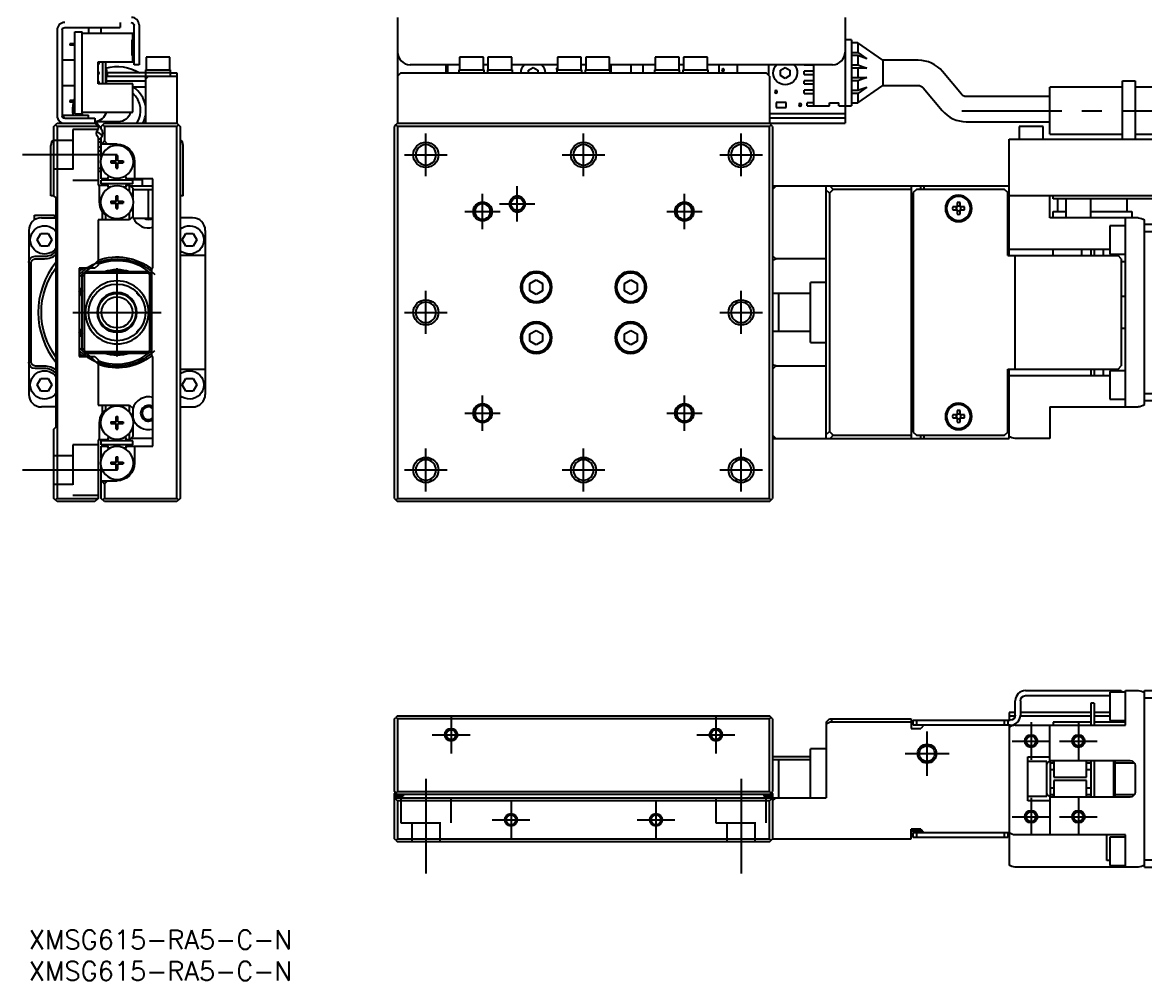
# Model space of a CAD drawing. Extents: x -1 to 606, y -8 to 221.
# Drawn here: x -1 to 177, y -8 to 144 of the extents above; entities that cross this region are included whole.
import ezdxf

# ---------------------------------------------------------------- set-up
doc = ezdxf.new("R2010")
doc.units = 0
doc.header["$LTSCALE"] = 0.5
doc.linetypes.add('CENTER', pattern=[50.8, 31.75, -6.35, 6.35, -6.35])
doc.linetypes.add('DASHED', pattern=[19.05, 12.7, -6.35])
for name, color, linetype in [('MSM_CENTER', 1, 'CENTER'), ('MSM_CONTINUOUS', 7, 'CONTINUOUS'), ('MSM_DASHED', 4, 'DASHED'), ('MSM_NARROW', 5, 'CONTINUOUS'), ('MSM_PART_NUMBER', 7, 'CONTINUOUS')]:
    doc.layers.add(name, color=color, linetype=linetype)
doc.styles.get("Standard").update_dxf_attribs({"font": 'txt.shx', "height": 1, "bigfont": 'bigfont.shx'})

# ---------------------------------------------------------------- blocks, each defined once
blk = doc.blocks.new('*U2')
at = {"layer": 'MSM_PART_NUMBER'}
blk.add_text('XMSG615-RA5-C-N', height=3, dxfattribs=at).set_placement((0, -3))
blk = doc.blocks.new('*U3')
at = {"layer": 'MSM_PART_NUMBER'}
blk.add_text('XMSG615-RA5-C-N', height=3, dxfattribs=at).set_placement((0, -8))

msp = doc.modelspace()

# ---------------------------------------------------------------- linework, layer by layer
at = {"layer": 'MSM_CENTER'}
for p, q in [((148, 130), (298, 130)), ((63, 119.6), (63, 126.4)), ((88, 119.6), (88, 126.4)), ((113, 119.6), (113, 126.4)), ((14, 123), (-1, 123)), ((59.6, 123), (66.4, 123)), ((84.6, 123), (91.4, 123)), ((109.6, 123), (116.4, 123)), ((77.5, 112.4), (77.5, 118)), ((72, 111.2), (72, 116.8)), ((104, 111.2), (104, 116.8)), ((69.2, 114), (74.8, 114)), ((74.7, 115.2), (80.3, 115.2)), ((101.2, 114), (106.8, 114)), ((14, 91), (14, 105)), ((63, 94.6), (63, 101.4)), ((113, 94.6), (113, 101.4)), ((7, 98), (21, 98)), ((59.6, 98), (66.4, 98)), ((109.6, 98), (116.4, 98)), ((72, 79.2), (72, 84.8)), ((104, 79.2), (104, 84.8)), ((69.2, 82), (74.8, 82)), ((101.2, 82), (106.8, 82)), ((63, 69.6), (63, 76.4)), ((88, 69.6), (88, 76.4)), ((113, 69.6), (113, 76.4)), ((-1, 73), (14, 73)), ((59.6, 73), (66.4, 73)), ((84.6, 73), (91.4, 73)), ((109.6, 73), (116.4, 73)), ((67, 34), (67, 28)), ((109, 34), (109, 28)), ((159, 33), (159, 27)), ((166.5, 33), (166.5, 27)), ((64, 31), (70, 31)), ((106, 31), (112, 31)), ((142.5, 24.5), (142.5, 31.5)), ((156, 30), (162, 30)), ((163.5, 30), (169.5, 30)), ((139, 28), (146, 28)), ((63, 24), (63, 9)), ((113, 24), (113, 9)), ((76.5, 20.5), (76.5, 14.5)), ((99.5, 20.5), (99.5, 14.5)), ((159, 21), (159, 15)), ((166.5, 21), (166.5, 15)), ((156, 18), (162, 18)), ((163.5, 18), (169.5, 18)), ((73.5, 17.5), (79.5, 17.5)), ((96.5, 17.5), (102.5, 17.5))]:
    msp.add_line(p, q, dxfattribs=at)
at = {"layer": 'MSM_CONTINUOUS'}
for p, q in [((58.5, 144.8), (58.5, 128)), ((129.5, 144.8), (129.5, 128)), ((4.5, 142.8), (4.5, 129.2)), ((5.3, 142.8), (5.3, 129.2)), ((5.7, 143.2), (14.5, 143.2)), ((7.3, 129.5), (7.3, 142.5)), ((7.3, 142.5), (8.5, 142.5)), ((8.5, 129.5), (8.5, 142.5)), ((9.5, 143.2), (9.5, 142.25)), ((11.5, 142.25), (11.5, 143.2)), ((14.5, 144), (14.5, 143.2)), ((16.7, 137.3), (16.7, 143.5)), ((17.5, 143.6), (17.5, 137.3)), ((6.5, 140.62), (6.5, 140.37)), ((7.3, 140.62), (6.5, 140.62)), ((16.5, 142.25), (8.5, 142.25)), ((16.5, 141.25), (16.4, 141.25)), ((16.4, 138.75), (16.4, 141.25)), ((16.5, 141.25), (16.5, 142.25)), ((130.5, 141.25), (129.5, 141.25)), ((130.5, 141.25), (130.5, 130.75)), ((131.5, 140.75), (130.5, 140.75)), ((131.5, 140.75), (131.5, 139.25)), ((135.5, 138), (131.5, 140.75)), ((7.3, 140.37), (6.5, 140.37)), ((16.4, 140.45), (16.5, 140.45)), ((16.4, 140.07), (16.5, 140.07)), ((16.4, 139.92), (16.5, 139.92)), ((16.4, 139.55), (16.5, 139.55)), ((16.5, 139.55), (16.5, 140.45)), ((130.5, 139.25), (131.5, 139.25)), ((131.5, 139.25), (132.95, 138.25)), ((7.3, 138), (5.3, 138)), ((11, 137.75), (16.5, 137.75)), ((11, 134.25), (11, 137.75)), ((11.7, 137.75), (11.7, 134.25)), ((12.2, 137.75), (12.2, 134.25)), ((16.5, 138.75), (16.4, 138.75)), ((16.5, 137.75), (16.5, 138.75)), ((17.5, 137.3), (16.7, 137.3)), ((22.4, 138.5), (18.6, 138.5)), ((18.6, 138.5), (18.6, 136.5)), ((22.4, 136.5), (22.4, 138.5)), ((68.35, 137.3), (60.5, 137.3)), ((66.2, 136), (66.2, 137.3)), ((66.5, 136), (66.5, 137.3)), ((72.15, 138.5), (68.35, 138.5)), ((68.35, 138.5), (68.35, 136.5)), ((72.15, 136.5), (72.15, 138.5)), ((72.85, 137.3), (72.15, 137.3)), ((76.65, 138.5), (72.85, 138.5)), ((72.85, 138.5), (72.85, 136.5)), ((76.65, 136.5), (76.65, 138.5)), ((83.85, 137.3), (76.65, 137.3)), ((87.65, 138.5), (83.85, 138.5)), ((83.85, 138.5), (83.85, 136.5)), ((87.65, 136.5), (87.65, 138.5)), ((88.35, 137.3), (87.65, 137.3)), ((92.15, 138.5), (88.35, 138.5)), ((88.35, 138.5), (88.35, 136.5)), ((92.15, 136.5), (92.15, 138.5)), ((99.35, 137.3), (92.15, 137.3)), ((92.34, 137.3), (92.34, 136)), ((95.54, 136), (95.54, 137.3)), ((97.42, 137.3), (97.42, 136)), ((103.15, 138.5), (99.35, 138.5)), ((99.35, 138.5), (99.35, 136.5)), ((103.15, 136.5), (103.15, 138.5)), ((103.85, 137.3), (103.15, 137.3)), ((107.65, 138.5), (103.85, 138.5)), ((103.85, 138.5), (103.85, 136.5)), ((107.65, 136.5), (107.65, 138.5)), ((127.5, 137.3), (107.65, 137.3)), ((109.5, 136), (109.5, 137.3)), ((112.45, 136), (112.45, 137.3)), ((117.35, 137.3), (117.35, 135.65)), ((123, 137.25), (123, 137.3)), ((123, 137.25), (124.5, 137.25)), ((124.5, 137.3), (124.5, 130.75)), ((131.5, 138.75), (130.5, 138.75)), ((130.5, 137.25), (131.5, 137.25)), ((131.5, 138.75), (131.5, 137.25)), ((132.95, 138.25), (131.5, 138.75)), ((131.5, 137.25), (132.95, 136.75)), ((135.5, 138), (135.5, 134)), ((141.1, 138), (135.5, 138)), ((12.35, 134.25), (12.35, 136)), ((12.5, 135.5), (12.5, 136)), ((22.5, 136), (12.5, 136)), ((12.5, 135.5), (23.5, 135.5)), ((18.5, 136.5), (18.5, 128)), ((18.5, 136.5), (22.5, 136.5)), ((18.5, 135), (19, 135.5)), ((22.5, 135.5), (22.5, 136.5)), ((22.5, 136), (23.5, 136)), ((23.5, 136), (23.5, 128)), ((59, 136), (58.5, 135.5)), ((59, 136), (117, 136)), ((68.25, 136.5), (72.25, 136.5)), ((68.25, 136.5), (68.25, 136)), ((72.25, 136), (72.25, 136.5)), ((72.75, 136.5), (76.75, 136.5)), ((72.75, 136.5), (72.75, 136)), ((76.75, 136), (76.75, 136.5)), ((79.25, 136.43), (80, 136.87)), ((79.25, 136), (79.25, 136.43)), ((80, 136.87), (80.75, 136.43)), ((80.75, 136.43), (80.75, 136)), ((83.75, 136.5), (87.75, 136.5)), ((83.75, 136.5), (83.75, 136)), ((87.75, 136), (87.75, 136.5)), ((88.25, 136.5), (92.25, 136.5)), ((88.25, 136.5), (88.25, 136)), ((92.25, 136), (92.25, 136.5)), ((99.25, 136.5), (103.25, 136.5)), ((99.25, 136.5), (99.25, 136)), ((103.25, 136), (103.25, 136.5)), ((103.75, 136.5), (107.75, 136.5)), ((103.75, 136.5), (103.75, 136)), ((107.75, 136), (107.75, 136.5)), ((117.5, 135.5), (117, 136)), ((117.5, 135.5), (117.5, 128)), ((119.25, 136.43), (120, 136.87)), ((119.25, 135.57), (119.25, 136.43)), ((120, 135.13), (119.25, 135.57)), ((120, 136.87), (120.75, 136.43)), ((120.75, 135.57), (120, 135.13)), ((120.75, 136.43), (120.75, 135.57)), ((123, 135.75), (123, 136.25)), ((124.5, 136.25), (123, 136.25)), ((123, 135.75), (124.5, 135.75)), ((132.95, 136.75), (130.5, 136.75)), ((131.5, 136.75), (131.5, 135.25)), ((147.95, 132.61), (144.93, 136.21)), ((5.3, 134), (7.3, 134)), ((16.5, 134.25), (11, 134.25)), ((12.35, 134.75), (18.5, 134.75)), ((16.5, 129.75), (16.5, 134.25)), ((18.5, 133.75), (16.5, 133.75)), ((123, 134.25), (123, 134.75)), ((124.5, 134.75), (123, 134.75)), ((123, 134.25), (124.5, 134.25)), ((130.5, 135.25), (132.95, 135.25)), ((131.5, 134.75), (130.5, 134.75)), ((132.95, 135.25), (131.5, 134.75)), ((131.5, 134.75), (131.5, 133.25)), ((131.5, 131.25), (135.5, 134)), ((131.5, 133.25), (132.95, 133.75)), ((132.95, 133.75), (131.5, 132.75)), ((135.5, 134), (141.1, 134)), ((141.87, 133.64), (144.89, 130.04)), ((162, 126.25), (162, 133.75)), ((173.5, 133.75), (162, 133.75)), ((173.5, 125.5), (173.5, 134.75)), ((173.5, 134.75), (175.5, 134.75)), ((175.5, 134.75), (175.5, 125.5)), ((197, 133.75), (175.5, 133.75)), ((123, 132.75), (123, 133.25)), ((124.5, 133.25), (123, 133.25)), ((123, 132.75), (124.5, 132.75)), ((130.5, 133.25), (131.5, 133.25)), ((131.5, 132.75), (130.5, 132.75)), ((131.5, 132.75), (131.5, 131.25)), ((162, 132.25), (148.72, 132.25)), ((6.5, 131.62), (6.5, 131.37)), ((7.3, 131.62), (6.5, 131.62)), ((7.3, 131.37), (6.5, 131.37)), ((118.54, 131.32), (118.54, 130.52)), ((120.14, 131.32), (118.54, 131.32)), ((118.54, 130.52), (120.14, 130.52)), ((120.14, 130.52), (120.14, 131.32)), ((123.5, 130.75), (123.5, 131.25)), ((124.5, 131.25), (123.5, 131.25)), ((123.5, 130.75), (127, 130.75)), ((127, 130.75), (127, 131.25)), ((127, 131.25), (128.5, 131.25)), ((128.5, 130.75), (128.5, 131.25)), ((128.5, 130.75), (130.5, 130.75)), ((130.5, 131.25), (131.5, 131.25)), ((5.5, 129.3), (9.5, 129.3)), ((5.5, 129.3), (5.5, 128.85)), ((5.7, 128.8), (10.5, 128.8)), ((7.3, 129.5), (8.5, 129.5)), ((7.5, 129.5), (7.5, 129.3)), ((8.5, 129.75), (16.5, 129.75)), ((8.5, 129.49), (8.5, 129.3)), ((9.5, 128.8), (9.5, 129.3)), ((10.5, 128.8), (10.5, 128)), ((14.21, 128.25), (10.5, 128.25)), ((129.5, 129.5), (117.5, 129.5)), ((129.5, 128.8), (117.5, 128.8)), ((148.72, 128.25), (162, 128.25)), ((4, 127.5), (4.25, 127.75)), ((4, 116.5), (4, 127.5)), ((4.25, 127.75), (4.5, 128)), ((4.5, 127.5), (4.25, 127.75)), ((4.5, 128), (10.5, 128)), ((4.5, 127.5), (4.5, 68.5)), ((11, 127.5), (4.5, 127.5)), ((10.5, 128), (11, 127.5)), ((11, 127.5), (11, 127.06)), ((11.5, 127.5), (11.75, 127.75)), ((11.5, 127.06), (11.5, 127.5)), ((11.75, 127.75), (12, 128)), ((12, 127.5), (11.75, 127.75)), ((12, 128), (23.5, 128)), ((23.5, 127.5), (12, 127.5)), ((12, 127.5), (12, 125.2)), ((23.5, 128), (23.75, 127.75)), ((23.75, 127.75), (23.5, 127.5)), ((23.5, 68.5), (23.5, 127.5)), ((23.75, 127.75), (24, 127.5)), ((24, 127.5), (24, 68.5)), ((58.25, 127.75), (58, 127.5)), ((58, 68.5), (58, 127.5)), ((58.5, 128), (58.25, 127.75)), ((58.25, 127.75), (58.5, 127.5)), ((58.5, 128), (129.5, 128)), ((58.5, 127.5), (58.5, 68.5)), ((117.5, 127.5), (58.5, 127.5)), ((118, 127.5), (117.5, 128)), ((117.5, 127.5), (117.75, 127.75)), ((117.5, 68.5), (117.5, 127.5)), ((118, 127.5), (118, 68.5)), ((160.9, 127.5), (157.1, 127.5)), ((157.1, 127.5), (157.1, 125.5)), ((160.9, 125.5), (160.9, 127.5)), ((11, 125.74), (11, 118.2)), ((11.5, 125.5), (11, 125.5)), ((11.5, 125), (11, 125)), ((11.5, 122.61), (11.5, 125.74)), ((14, 124.7), (11.5, 124.7)), ((12, 125.2), (11.65, 124.7)), ((12.5, 124.7), (12, 125.2)), ((155.5, 125.5), (182.5, 125.5)), ((155.5, 107), (155.5, 125.5)), ((162, 126.25), (173.5, 126.25)), ((175.5, 126.25), (197, 126.25)), ((3.5, 116.5), (3.5, 124.5)), ((11, 124.25), (11.5, 124.25)), ((13.86, 122.9), (14.15, 122.9)), ((13.86, 122.1), (13.86, 122.9)), ((14.15, 122.1), (14.15, 122.9)), ((24.5, 116.5), (24.5, 124.5)), ((11.5, 119.2), (11.5, 121.19)), ((13, 122.04), (13.8, 122.04)), ((13, 122.04), (13, 121.75)), ((13, 121.75), (13.8, 121.75)), ((13.53, 121.75), (13.53, 122.04)), ((14.15, 122.37), (13.86, 122.37)), ((13.86, 120.9), (13.86, 121.69)), ((13.86, 121.43), (14.15, 121.43)), ((14.15, 120.9), (14.15, 121.69)), ((14.21, 122.04), (15, 122.04)), ((14.21, 121.75), (15, 121.75)), ((14.47, 121.75), (14.47, 122.04)), ((15, 122.04), (15, 121.75)), ((16.8, 121.9), (16.8, 119.2)), ((11, 120.9), (11.5, 120.9)), ((11, 120.4), (11.5, 120.4)), ((12.62, 119.5), (12.45, 119.2)), ((12.57, 119.4), (12.57, 119.42)), ((13.86, 120.9), (14.15, 120.9)), ((15.55, 119.2), (15.38, 119.5)), ((11, 118.2), (12.45, 118.2)), ((11.23, 115.54), (11.23, 118.2)), ((12.45, 119.2), (11.5, 119.2)), ((11.5, 118.4), (11.5, 119)), ((16.5, 119), (11.5, 119)), ((16.5, 118.4), (11.5, 118.4)), ((12.07, 119.2), (12.07, 119)), ((12.07, 118.4), (12.07, 118.2)), ((12.58, 117.98), (12.45, 118.2)), ((12.57, 118), (12.57, 118)), ((12.58, 118), (12.57, 118)), ((15.55, 118.2), (15.42, 117.98)), ((15.43, 118), (15.42, 118)), ((19.7, 119.2), (15.55, 119.2)), ((15.55, 118.2), (16, 118.2)), ((16, 118.2), (16, 118.4)), ((16, 117.16), (16, 118.2)), ((16, 118.2), (16.5, 117.7)), ((19.7, 118), (16.2, 118)), ((16.3, 119), (16.35, 119.05)), ((16.42, 119.08), (18, 119.08)), ((16.5, 118.4), (16.5, 119)), ((16.5, 117.7), (16.5, 116.21)), ((18, 119.2), (18, 118)), ((19.7, 105), (19.7, 119.2)), ((118, 117.5), (118.5, 118)), ((155.5, 118), (118, 118)), ((126.5, 78), (126.5, 118)), ((127.61, 117.5), (127, 116.89)), ((127.11, 118), (127.61, 117.5)), ((140, 117.5), (127.61, 117.5)), ((140, 118), (140, 78)), ((140.8, 117.5), (140.3, 117)), ((154.8, 117.5), (140.8, 117.5)), ((141.5, 117.5), (141.5, 118)), ((142, 118), (142, 117.5)), ((155.3, 117), (154.8, 117.5)), ((4, 116.5), (3.5, 116.5)), ((4.35, 116.15), (4, 116.5)), ((4.35, 79.85), (4.35, 116.15)), ((13.86, 116.5), (14.15, 116.5)), ((13.86, 115.7), (13.86, 116.5)), ((14.15, 115.97), (13.86, 115.97)), ((14.15, 115.7), (14.15, 116.5)), ((19.7, 117.45), (16.5, 117.45)), ((19, 112.95), (19, 117.45)), ((24.5, 116.5), (24, 116.5)), ((127, 116.89), (126.5, 117.39)), ((127, 116.89), (127, 79.11)), ((140.3, 117), (140.3, 79)), ((155.3, 107), (155.3, 117)), ((182.5, 116.5), (155.5, 116.5)), ((162, 113), (162, 116.5)), ((162.5, 116), (162.5, 116.5)), ((182.5, 116), (162.5, 116)), ((163.25, 114), (163.25, 116)), ((164.5, 116), (164.5, 113)), ((168.5, 113), (168.5, 116)), ((174.25, 114), (174.25, 116)), ((11.7, 112.7), (11.7, 113.98)), ((13, 115.64), (13.8, 115.64)), ((13, 115.64), (13, 115.35)), ((13, 115.35), (13.8, 115.35)), ((13.53, 115.35), (13.53, 115.64)), ((13.86, 114.5), (13.86, 115.29)), ((13.86, 115.03), (14.15, 115.03)), ((13.86, 114.5), (14.15, 114.5)), ((14.15, 114.5), (14.15, 115.29)), ((14.21, 115.64), (15, 115.64)), ((14.21, 115.35), (15, 115.35)), ((14.47, 115.35), (14.47, 115.64)), ((15, 115.64), (15, 115.35)), ((16.5, 114.79), (16.5, 112.95)), ((147.26, 114.74), (146.58, 114.74)), ((146.58, 114.26), (147.26, 114.26)), ((147.26, 115.42), (147.26, 114.74)), ((147.26, 114.26), (147.26, 113.58)), ((147.74, 114.74), (147.74, 115.42)), ((148.42, 114.74), (147.74, 114.74)), ((147.74, 114.26), (148.42, 114.26)), ((147.74, 113.58), (147.74, 114.26)), ((162.5, 114), (164.5, 114)), ((162.5, 113), (162.5, 114)), ((168.5, 114), (175, 114)), ((175, 114), (175, 113)), ((0.9, 112.67), (0.9, 113.4)), ((0.9, 113.4), (4.1, 113.4)), ((2, 113), (4.35, 113)), ((4.1, 113.4), (4.1, 113)), ((16, 112.7), (11, 112.7)), ((11, 112.7), (11, 105.5)), ((12.2, 113.42), (12.2, 112.7)), ((16, 112.7), (16, 113.84)), ((16.5, 113.2), (16, 112.7)), ((16.5, 112.95), (19.7, 112.95)), ((26, 113), (24, 113)), ((176, 113), (162, 113)), ((174, 83), (174, 113)), ((177, 83.38), (177, 112.62)), ((0, 111), (0, 85)), ((1.35, 109.5), (1.92, 110.5)), ((1.92, 110.5), (3.08, 110.5)), ((3.08, 110.5), (3.65, 109.5)), ((24.35, 109.5), (24.92, 110.5)), ((24.92, 110.5), (26.08, 110.5)), ((26.08, 110.5), (26.65, 109.5)), ((28, 111), (28, 107)), ((171.5, 111.75), (171.5, 107.25)), ((174, 111.75), (171.5, 111.75)), ((177, 112), (183.99, 112)), ((177, 110.85), (183.99, 110.85)), ((1.92, 108.5), (1.35, 109.5)), ((3.65, 109.5), (3.08, 108.5)), ((24.92, 108.5), (24.35, 109.5)), ((26.65, 109.5), (26.08, 108.5)), ((1, 106.9), (2.5, 106.9)), ((3.08, 108.5), (1.92, 108.5)), ((28, 107), (24, 107)), ((26.08, 108.5), (24.92, 108.5)), ((28, 107), (28, 89)), ((118.5, 106.49), (118, 106.99)), ((140.3, 108), (140, 108)), ((171.5, 108), (155.3, 108)), ((155.3, 107), (172.8, 107)), ((156.5, 89), (156.5, 107)), ((162.5, 107), (162.5, 108)), ((167, 108), (167, 107)), ((168.5, 108), (168.5, 107)), ((169, 108), (169, 107)), ((170.5, 107), (170.5, 108)), ((171.5, 107.25), (174, 107.25)), ((173.3, 106.5), (172.8, 107)), ((0.38, 90.23), (0.38, 105.77)), ((1.13, 106.52), (2.5, 106.52)), ((9.79, 105), (11, 106.21)), ((11, 105.5), (10.5, 105)), ((118, 106.31), (118.5, 106.49)), ((126.5, 106.49), (118.5, 106.49)), ((140, 106.25), (140.3, 106.25)), ((173.3, 106.5), (173.3, 89.5)), ((174, 106), (173.3, 106)), ((10.5, 105), (8, 105)), ((8, 105), (8, 91)), ((8.5, 103.7), (8.8, 104)), ((8.5, 92.3), (8.5, 103.7)), ((9.3, 104.5), (8.8, 104)), ((8.8, 104), (8.8, 92)), ((19, 104.2), (9, 104.2)), ((9.3, 104.5), (18.7, 104.5)), ((18.7, 104.5), (19.5, 103.7)), ((19.2, 92), (19.2, 104)), ((19.5, 91), (19.5, 105)), ((19.5, 105), (19.7, 105)), ((79.5, 102.58), (80.5, 103.15)), ((79.5, 101.42), (79.5, 102.58)), ((80.5, 103.15), (81.5, 102.58)), ((81.5, 102.58), (81.5, 101.42)), ((94.5, 102.58), (95.5, 103.15)), ((94.5, 101.42), (94.5, 102.58)), ((95.5, 103.15), (96.5, 102.58)), ((96.5, 102.58), (96.5, 101.42)), ((124, 93.25), (124, 102.75)), ((126.5, 102.75), (124, 102.75)), ((140.2, 103), (140, 102.8)), ((140.2, 103), (140.2, 93)), ((140.3, 103), (140.2, 103)), ((17.2, 100.97), (17.2, 101.16)), ((17.2, 100.97), (17.43, 100.75)), ((17.43, 100.92), (17.43, 100.75)), ((17.43, 100.75), (17.56, 100.75)), ((80.5, 100.85), (79.5, 101.42)), ((81.5, 101.42), (80.5, 100.85)), ((95.5, 100.85), (94.5, 101.42)), ((96.5, 101.42), (95.5, 100.85)), ((124, 101), (118, 101)), ((119, 95), (119, 101)), ((174, 100.5), (173.3, 100.5)), ((16.97, 96.94), (16.97, 96.94)), ((12.56, 95.2), (12.63, 95.2)), ((12.69, 95.14), (12.63, 95.2)), ((15.38, 95.2), (15.31, 95.14)), ((15.38, 95.2), (15.44, 95.2)), ((17.43, 95.25), (17.2, 95.02)), ((17.2, 94.84), (17.2, 95.02)), ((17.43, 95.25), (17.43, 95.08)), ((17.56, 95.25), (17.43, 95.25)), ((17.56, 95.25), (17.56, 95.25)), ((79.5, 94.58), (80.5, 95.15)), ((79.5, 93.42), (79.5, 94.58)), ((80.5, 95.15), (81.5, 94.58)), ((81.5, 94.58), (81.5, 93.42)), ((94.5, 94.58), (95.5, 95.15)), ((94.5, 93.42), (94.5, 94.58)), ((95.5, 95.15), (96.5, 94.58)), ((96.5, 94.58), (96.5, 93.42)), ((118, 95), (124, 95)), ((173.3, 95.5), (174, 95.5)), ((80.5, 92.85), (79.5, 93.42)), ((81.5, 93.42), (80.5, 92.85)), ((95.5, 92.85), (94.5, 93.42)), ((96.5, 93.42), (95.5, 92.85)), ((124, 93.25), (126.5, 93.25)), ((140, 93.2), (140.2, 93)), ((140.2, 93), (140.3, 93)), ((8, 91), (10.5, 91)), ((8.8, 92), (8.5, 92.3)), ((8.8, 92), (9.3, 91.5)), ((9, 91.8), (19, 91.8)), ((18.7, 91.5), (9.3, 91.5)), ((11, 89.79), (9.79, 91)), ((10.5, 91), (11, 90.5)), ((19, 91.8), (18.7, 91.5)), ((19, 91.8), (19.2, 92)), ((19.5, 92.3), (19.2, 92)), ((19.7, 91), (19.5, 91)), ((19.7, 76.8), (19.7, 91)), ((2.5, 89.1), (1, 89.1)), ((2.5, 89.48), (1.13, 89.48)), ((11, 90.5), (11, 83.3)), ((24, 89), (28, 89)), ((28, 89), (28, 85)), ((118.5, 89.51), (118, 89.69)), ((118, 89.01), (118.5, 89.51)), ((118.5, 89.51), (126.5, 89.51)), ((140.3, 89.75), (140, 89.75)), ((155.3, 79), (155.3, 89)), ((155.3, 89), (172.8, 89)), ((155.5, 78), (155.5, 89)), ((168.5, 89), (168.5, 88)), ((169, 89), (169, 88)), ((170.5, 88), (170.5, 89)), ((172.8, 89), (173.3, 89.5)), ((1.35, 86.5), (1.92, 87.5)), ((1.92, 87.5), (3.08, 87.5)), ((3.08, 87.5), (3.65, 86.5)), ((24.35, 86.5), (24.92, 87.5)), ((24.92, 87.5), (26.08, 87.5)), ((26.08, 87.5), (26.65, 86.5)), ((140, 88), (140.3, 88)), ((155.3, 88), (171.5, 88)), ((171.5, 88.75), (171.5, 84.25)), ((174, 88.75), (171.5, 88.75)), ((1.92, 85.5), (1.35, 86.5)), ((3.08, 85.5), (1.92, 85.5)), ((3.65, 86.5), (3.08, 85.5)), ((24.92, 85.5), (24.35, 86.5)), ((26.08, 85.5), (24.92, 85.5)), ((26.65, 86.5), (26.08, 85.5)), ((171.5, 84.25), (174, 84.25)), ((177, 85.15), (183.99, 85.15)), ((177, 84), (183.99, 84)), ((4.35, 83), (2, 83)), ((11, 83.3), (16, 83.3)), ((11.7, 82.02), (11.7, 83.3)), ((12.2, 83.3), (12.2, 82.58)), ((16, 82.16), (16, 83.3)), ((16, 83.3), (16.5, 82.8)), ((16.5, 82.8), (16.5, 81.21)), ((24, 83), (26, 83)), ((147.26, 82.42), (147.26, 81.74)), ((147.74, 81.74), (147.74, 82.42)), ((162, 83), (176, 83)), ((162, 83), (162, 78)), ((11.23, 77.8), (11.23, 80.46)), ((13, 80.64), (13.8, 80.64)), ((13, 80.64), (13, 80.35)), ((13, 80.35), (13.8, 80.35)), ((13.53, 80.35), (13.53, 80.64)), ((13.86, 81.5), (14.15, 81.5)), ((13.86, 80.7), (13.86, 81.5)), ((14.15, 80.97), (13.86, 80.97)), ((13.86, 79.5), (13.86, 80.29)), ((14.15, 80.7), (14.15, 81.5)), ((14.15, 79.5), (14.15, 80.29)), ((14.21, 80.64), (15, 80.64)), ((14.21, 80.35), (15, 80.35)), ((14.47, 80.35), (14.47, 80.64)), ((15, 80.64), (15, 80.35)), ((147.26, 81.74), (146.58, 81.74)), ((146.58, 81.26), (147.26, 81.26)), ((147.26, 81.26), (147.26, 80.58)), ((148.42, 81.74), (147.74, 81.74)), ((147.74, 81.26), (148.42, 81.26)), ((147.74, 80.58), (147.74, 81.26)), ((4, 79.5), (4.35, 79.85)), ((4, 68.5), (4, 79.5)), ((13.86, 80.03), (14.15, 80.03)), ((13.86, 79.5), (14.15, 79.5)), ((16, 77.8), (16, 78.84)), ((16.5, 79.79), (16.5, 78.3)), ((118.5, 78), (118, 78.5)), ((126.5, 78.61), (127, 79.11)), ((127, 79.11), (127.61, 78.5)), ((127.61, 78.5), (127.11, 78)), ((127.61, 78.5), (140, 78.5)), ((140.3, 79), (140.8, 78.5)), ((140.8, 78.5), (154.8, 78.5)), ((141.5, 78), (141.5, 78.5)), ((142, 78.5), (142, 78)), ((154.8, 78.5), (155.3, 79)), ((12.45, 77.8), (11, 77.8)), ((11, 77.8), (11, 68.5)), ((11.5, 77), (11.5, 77.6)), ((16.5, 77.6), (11.5, 77.6)), ((16.5, 77), (11.5, 77)), ((11.5, 76.8), (12.45, 76.8)), ((11.5, 74.81), (11.5, 76.8)), ((12.45, 77.8), (12.58, 78.02)), ((12.45, 76.8), (12.62, 76.5)), ((12.58, 78), (12.57, 78)), ((15.38, 76.5), (15.55, 76.8)), ((15.42, 78.02), (15.55, 77.8)), ((15.43, 78), (15.42, 78)), ((16, 77.8), (15.55, 77.8)), ((15.55, 76.8), (19.7, 76.8)), ((16.5, 78.3), (16, 77.8)), ((19.7, 78), (16.2, 78)), ((16.5, 77), (16.5, 77.6)), ((16.8, 76.8), (16.8, 74.1)), ((118, 78), (155.5, 78)), ((162, 78), (156.5, 78)), ((13.86, 75.1), (14.15, 75.1)), ((13.86, 74.3), (13.86, 75.1)), ((14.15, 74.3), (14.15, 75.1)), ((11.5, 68.5), (11.5, 73.39)), ((13, 74.24), (13.8, 74.24)), ((13, 74.24), (13, 73.95)), ((13, 73.95), (13.8, 73.95)), ((13.53, 73.95), (13.53, 74.24)), ((14.15, 74.57), (13.86, 74.57)), ((13.86, 73.1), (13.86, 73.89)), ((13.86, 73.63), (14.15, 73.63)), ((13.86, 73.1), (14.15, 73.1)), ((14.15, 73.1), (14.15, 73.89)), ((14.21, 74.24), (15, 74.24)), ((14.21, 73.95), (15, 73.95)), ((14.47, 73.95), (14.47, 74.24)), ((15, 74.24), (15, 73.95)), ((11.5, 71.3), (14, 71.3)), ((11.65, 71.3), (12, 70.8)), ((12, 70.8), (12.5, 71.3)), ((12, 70.8), (12, 68.5)), ((4.5, 68), (4, 68.5)), ((4.25, 68.25), (4.5, 68.5)), ((4.5, 68.5), (11, 68.5)), ((10.5, 68), (4.5, 68)), ((11, 68.5), (10.5, 68)), ((12, 68), (11.5, 68.5)), ((11.75, 68.25), (12, 68.5)), ((12, 68.5), (23.5, 68.5)), ((23.5, 68), (12, 68)), ((23.5, 68.5), (23.75, 68.25)), ((24, 68.5), (23.5, 68)), ((58, 68.5), (58.25, 68.25)), ((58.5, 68.5), (58.25, 68.25)), ((58.25, 68.25), (58.5, 68)), ((58.5, 68.5), (117.5, 68.5)), ((117.5, 68), (58.5, 68)), ((117.75, 68.25), (117.5, 68.5)), ((117.5, 68), (118, 68.5)), ((158.1, 38), (173.3, 38)), ((171.5, 37.75), (171.5, 33.25)), ((174, 37.75), (171.5, 37.75)), ((172.8, 37.75), (172.8, 38)), ((173.3, 38), (173.3, 37.75)), ((174, 38), (176, 38)), ((174, 32.5), (174, 38)), ((177, 38), (183.99, 38)), ((177, 10), (177, 38)), ((156.5, 34.1), (156.5, 36.4)), ((157.3, 36.4), (157.3, 34.1)), ((158.1, 37.2), (171.5, 37.2)), ((169, 36), (168.5, 36)), ((168.5, 36), (168.5, 32.5)), ((169, 36), (169, 32.5)), ((177, 36.85), (183.99, 36.85)), ((58.5, 34), (58.25, 33.75)), ((58.5, 34), (117.5, 34)), ((118, 33.5), (117.5, 34)), ((156.5, 34.5), (155.5, 34.5)), ((155.5, 34.5), (155.5, 33.3)), ((155.5, 34), (156.49, 34)), ((168.5, 34.5), (157.3, 34.5)), ((157.3, 34), (168.5, 34)), ((171.5, 34.5), (169, 34.5)), ((169, 34), (171.5, 34)), ((58, 33.5), (58.25, 33.75)), ((58, 22), (58, 33.5)), ((58.25, 33.75), (58.5, 33.5)), ((117.5, 33.5), (58.5, 33.5)), ((58.5, 33.5), (58.5, 22)), ((117.5, 33.5), (117.75, 33.75)), ((117.5, 22), (117.5, 33.5)), ((118, 33.5), (118, 22)), ((126.5, 33), (127, 33.5)), ((126.5, 33), (126.5, 21)), ((127.11, 33), (126.5, 32.69)), ((127, 33.5), (140, 33.5)), ((127.61, 33.5), (127.11, 33)), ((140, 33), (127.11, 33)), ((140, 33.5), (140, 32)), ((140.3, 32.5), (140.3, 33.3)), ((140.3, 33.3), (155.7, 33.3)), ((155.7, 32.5), (140.3, 32.5)), ((140.8, 33.3), (140.8, 32.5)), ((142, 32.5), (141.5, 32)), ((154.8, 32.5), (154.8, 33.3)), ((155.3, 33.3), (155.3, 32.5)), ((155.5, 32.5), (155.5, 15.5)), ((156.5, 32.5), (174, 32.5)), ((162, 26.87), (162, 32.5)), ((162.5, 33), (162.5, 32.5)), ((168.5, 33), (162.5, 33)), ((174, 33), (169, 33)), ((171.5, 33.25), (174, 33.25)), ((140, 32), (141.5, 32)), ((126.5, 28.75), (124, 28.75)), ((124, 21), (124, 28.75)), ((124, 27.5), (118, 27.5)), ((124, 27), (118, 27)), ((119, 21), (119, 27)), ((158.5, 20.5), (158.5, 27.5)), ((158.5, 27.5), (162, 27.5)), ((161.5, 26.75), (158.5, 26.75)), ((161.5, 21.25), (161.5, 26.75)), ((162, 26.87), (162.09, 26.87)), ((162.01, 26.85), (162.09, 26.87)), ((162.1, 21.12), (162.1, 26.88)), ((162.3, 26.9), (174.7, 26.9)), ((162.5, 26.9), (162.5, 26.5)), ((162.6, 26.9), (162.6, 24.25)), ((167.8, 24.25), (167.8, 26.9)), ((168.5, 26.9), (168.5, 21.1)), ((169, 26.9), (169, 21.1)), ((172.1, 21.1), (172.1, 26.9)), ((172.3, 26.9), (172.3, 21.1)), ((162.6, 26.5), (162.1, 26.5)), ((162.1, 25.5), (162.6, 25.5)), ((168.5, 26.5), (167.8, 26.5)), ((167.8, 25.5), (168.5, 25.5)), ((175.39, 26.5), (172.3, 26.5)), ((175.5, 26.1), (175.5, 21.9)), ((162.6, 24.25), (167.8, 24.25)), ((162.6, 23.75), (162.6, 21.1)), ((167.8, 23.75), (162.6, 23.75)), ((167.8, 21.1), (167.8, 23.75)), ((58.25, 21.75), (58, 22)), ((58, 21.7), (58.1, 21.8)), ((58, 14.5), (58, 21.7)), ((58.1, 21.7), (58.1, 21.9)), ((58.5, 22), (58.25, 21.75)), ((58.25, 21.75), (58.5, 21.5)), ((58.4, 21.4), (59.1, 21.4)), ((58.5, 22), (117.5, 22)), ((117.5, 21.5), (58.5, 21.5)), ((59.4, 21.5), (59.4, 21.23)), ((116.6, 21.5), (116.6, 21.23)), ((116.9, 21.4), (117.6, 21.4)), ((117.5, 21.5), (118, 22)), ((117.75, 21.75), (117.5, 22)), ((117.9, 21.9), (117.9, 21.7)), ((117.9, 21.8), (118, 21.7)), ((118, 21.7), (118, 14.5)), ((162.6, 22.5), (162.1, 22.5)), ((162.1, 21.5), (162.6, 21.5)), ((162.5, 21.5), (162.5, 21.1)), ((168.5, 22.5), (167.8, 22.5)), ((167.8, 21.5), (168.5, 21.5)), ((172.3, 21.5), (175.39, 21.5)), ((58, 21.23), (59.4, 21.23)), ((58, 21), (58.5, 20.5)), ((58, 21), (126.5, 21)), ((117.5, 20.5), (58.5, 20.5)), ((58.5, 20.5), (58.5, 14.5)), ((118, 21.23), (116.6, 21.23)), ((117.5, 20.5), (118, 21)), ((117.5, 14.5), (117.5, 20.5)), ((118, 20.5), (118.5, 21)), ((158.5, 21.25), (161.5, 21.25)), ((162, 20.5), (158.5, 20.5)), ((162, 21.13), (162.09, 21.13)), ((162, 21.13), (162, 15.1)), ((162.09, 21.13), (162.01, 21.16)), ((174.7, 21.1), (162.3, 21.1)), ((58.25, 14.25), (58, 14.5)), ((58.5, 14.5), (58.25, 14.25)), ((58.25, 14.25), (58.5, 14)), ((58.5, 14.5), (117.5, 14.5)), ((117.5, 14), (118, 14.5)), ((117.75, 14.25), (117.5, 14.5)), ((118, 14.5), (140, 14.5)), ((141.5, 16), (140, 16)), ((140, 14.5), (140, 16)), ((140, 15.75), (141.75, 15.75)), ((140.3, 15.5), (155.5, 15.5)), ((140.3, 14.7), (140.3, 15.5)), ((155.3, 14.7), (140.3, 14.7)), ((140.8, 15.5), (140.8, 14.7)), ((141.5, 16), (142, 15.5)), ((154.8, 14.7), (154.8, 15.5)), ((155.3, 15.5), (155.3, 14.7)), ((155.5, 15.48), (155.5, 10.38)), ((174, 15.1), (156.5, 15.1)), ((171, 11.05), (171, 15.1)), ((171.5, 14.75), (171.5, 10.25)), ((174, 14.75), (171.5, 14.75)), ((174, 10), (174, 15.1)), ((117.5, 14), (58.5, 14)), ((171.5, 11.05), (171, 11.05)), ((177, 11.15), (183.99, 11.15)), ((176, 10), (156.5, 10)), ((171.5, 10.25), (174, 10.25)), ((177, 10), (183.99, 10))]:
    msp.add_line(p, q, dxfattribs=at)
at = {"layer": 'MSM_CONTINUOUS', "extrusion": (0, 0, -1)}
for p, q in [((0.38, 105.84), (0.39, 105.87)), ((0.38, 105.8), (0.38, 105.84)), ((0.38, 105.77), (0.38, 105.8)), ((0.39, 105.9), (0.4, 105.93)), ((0.39, 105.87), (0.39, 105.9)), ((0.4, 105.96), (0.41, 105.99)), ((0.4, 105.93), (0.4, 105.96)), ((0.41, 105.99), (0.42, 106.02)), ((0.42, 106.02), (0.43, 106.06)), ((0.43, 106.06), (0.45, 106.09)), ((0.45, 106.09), (0.47, 106.13)), ((0.47, 106.13), (0.48, 106.16)), ((0.48, 106.16), (0.5, 106.19)), ((0.5, 106.19), (0.52, 106.22)), ((0.52, 106.22), (0.54, 106.25)), ((0.54, 106.25), (0.56, 106.27)), ((0.56, 106.27), (0.58, 106.29)), ((0.58, 106.29), (0.6, 106.31)), ((0.6, 106.31), (0.62, 106.33)), ((0.62, 106.33), (0.64, 106.34)), ((0.64, 106.34), (0.66, 106.36)), ((0.66, 106.36), (0.68, 106.38)), ((0.68, 106.38), (0.7, 106.39)), ((0.7, 106.39), (0.72, 106.41)), ((0.72, 106.41), (0.75, 106.42)), ((0.75, 106.42), (0.78, 106.44)), ((0.78, 106.44), (0.8, 106.45)), ((0.8, 106.45), (0.83, 106.46)), ((0.83, 106.46), (0.86, 106.47)), ((0.86, 106.47), (0.89, 106.48)), ((0.89, 106.48), (0.92, 106.49)), ((0.92, 106.49), (0.94, 106.5)), ((0.94, 106.5), (0.97, 106.5)), ((0.97, 106.5), (0.99, 106.51)), ((0.99, 106.51), (1.02, 106.51)), ((1.02, 106.51), (1.05, 106.51)), ((1.05, 106.51), (1.08, 106.52)), ((1.08, 106.52), (1.1, 106.52)), ((1.1, 106.52), (1.13, 106.52)), ((0.38, 90.2), (0.38, 90.23)), ((0.38, 90.18), (0.38, 90.2)), ((0.39, 90.15), (0.38, 90.18)), ((0.39, 90.12), (0.39, 90.15)), ((0.39, 90.09), (0.39, 90.12)), ((0.4, 90.07), (0.39, 90.09)), ((0.4, 90.04), (0.4, 90.07)), ((0.41, 90.02), (0.4, 90.04)), ((0.42, 89.99), (0.41, 90.02)), ((0.43, 89.96), (0.42, 89.99)), ((0.44, 89.93), (0.43, 89.96)), ((0.45, 89.9), (0.44, 89.93)), ((0.46, 89.88), (0.45, 89.9)), ((0.48, 89.85), (0.46, 89.88)), ((0.49, 89.82), (0.48, 89.85)), ((0.51, 89.8), (0.49, 89.82)), ((0.52, 89.78), (0.51, 89.8)), ((0.54, 89.76), (0.52, 89.78)), ((0.56, 89.74), (0.54, 89.76)), ((0.57, 89.72), (0.56, 89.74)), ((0.59, 89.7), (0.57, 89.72)), ((0.61, 89.68), (0.59, 89.7)), ((0.63, 89.66), (0.61, 89.68)), ((0.65, 89.64), (0.63, 89.66)), ((0.68, 89.62), (0.65, 89.64)), ((0.71, 89.6), (0.68, 89.62)), ((0.74, 89.58), (0.71, 89.6)), ((0.77, 89.57), (0.74, 89.58)), ((0.81, 89.55), (0.77, 89.57)), ((0.84, 89.53), (0.81, 89.55)), ((0.88, 89.52), (0.84, 89.53)), ((0.91, 89.51), (0.88, 89.52)), ((0.94, 89.5), (0.91, 89.51)), ((0.97, 89.5), (0.94, 89.5)), ((1, 89.49), (0.97, 89.5)), ((1.03, 89.49), (1, 89.49)), ((1.06, 89.48), (1.03, 89.49)), ((1.1, 89.48), (1.06, 89.48)), ((1.13, 89.48), (1.1, 89.48)), ((161.75, 26.68), (161.77, 26.7)), ((161.77, 26.7), (161.8, 26.73)), ((161.8, 26.73), (161.84, 26.75)), ((161.84, 26.75), (161.87, 26.77)), ((161.87, 26.77), (161.9, 26.8)), ((161.9, 26.8), (161.94, 26.82)), ((161.94, 26.82), (161.97, 26.83)), ((161.97, 26.83), (162, 26.84)), ((162, 26.84), (162.01, 26.85)), ((161.5, 26.15), (161.51, 26.21)), ((161.5, 26.1), (161.5, 26.15)), ((161.51, 26.21), (161.52, 26.26)), ((161.52, 26.26), (161.53, 26.31)), ((161.53, 26.31), (161.54, 26.36)), ((161.54, 26.36), (161.56, 26.41)), ((161.56, 26.41), (161.58, 26.46)), ((161.58, 26.46), (161.61, 26.5)), ((161.61, 26.5), (161.64, 26.55)), ((161.64, 26.55), (161.66, 26.58)), ((161.66, 26.58), (161.69, 26.61)), ((161.69, 26.61), (161.72, 26.65)), ((161.72, 26.65), (161.75, 26.68)), ((161.5, 21.86), (161.5, 21.9)), ((161.5, 21.81), (161.5, 21.86)), ((161.51, 21.77), (161.5, 21.81)), ((161.52, 21.73), (161.51, 21.77)), ((161.53, 21.68), (161.52, 21.73)), ((161.55, 21.63), (161.53, 21.68)), ((161.57, 21.58), (161.55, 21.63)), ((161.59, 21.53), (161.57, 21.58)), ((161.61, 21.49), (161.59, 21.53)), ((161.64, 21.44), (161.61, 21.49)), ((161.67, 21.4), (161.64, 21.44)), ((161.71, 21.36), (161.67, 21.4)), ((161.74, 21.33), (161.71, 21.36)), ((161.77, 21.3), (161.74, 21.33)), ((161.8, 21.28), (161.77, 21.3)), ((161.83, 21.25), (161.8, 21.28)), ((161.86, 21.23), (161.83, 21.25)), ((161.89, 21.21), (161.86, 21.23)), ((161.92, 21.2), (161.89, 21.21)), ((161.94, 21.18), (161.92, 21.2)), ((161.97, 21.17), (161.94, 21.18)), ((161.99, 21.16), (161.97, 21.17)), ((162.01, 21.16), (161.99, 21.16))]:
    msp.add_line(p, q, dxfattribs=at)
for centre, radius in [((-110.13, 136.47), 0.2), ((-118.54, 133), 0.2), ((-122.36, 130.92), 0.2), ((-63, 123), 1.62), ((-88, 123), 1.62), ((-113, 123), 1.62), ((-14, 121.9), 2.6), ((-14, 115.5), 2.6), ((-147.5, 114.5), 2.1), ((-147.5, 114.5), 1.9), ((-72, 114), 1.23), ((-104, 114), 1.23), ((-80.5, 102), 2.5), ((-80.5, 102), 2.25), ((-95.5, 102), 2.5), ((-95.5, 102), 2.25), ((-14, 98), 5), ((-14, 98), 3.15), ((-63, 98), 1.62), ((-113, 98), 1.62), ((-80.5, 94), 2.5), ((-80.5, 94), 2.25), ((-95.5, 94), 2.5), ((-95.5, 94), 2.25), ((-14, 80.5), 2.6), ((-72, 82), 1.23), ((-104, 82), 1.23), ((-147.5, 81.5), 2.1), ((-147.5, 81.5), 1.9), ((-14, 74.1), 2.6), ((-63, 73), 1.62), ((-88, 73), 1.62), ((-113, 73), 1.62)]:
    msp.add_circle(centre, radius, dxfattribs=at)
at = {"layer": 'MSM_CONTINUOUS'}
for centre, radius in [((77.5, 115.2), 1.01), ((14, 98), 4.5), ((14, 98), 3), ((67, 31), 0.783), ((109, 31), 0.783), ((159, 30), 0.783), ((166.5, 30), 0.783), ((142.5, 28), 1.23), ((76.5, 17.5), 0.783), ((99.5, 17.5), 0.783), ((159, 18), 0.783), ((166.5, 18), 0.783)]:
    msp.add_circle(centre, radius, dxfattribs=at)
for centre, radius, start, end in [((16.3, 143.6), 1.2, 0, 90), ((5.7, 142.8), 1.2, 90, 180), ((60.5, 139.3), 2, 180, 270), ((127.5, 139.3), 2, 270, 0), ((10.9, 137.5), 0.25, 293.5782, 66.4218), ((141.1, 133), 5, 40, 90), ((10.9, 136), 0.25, 293.5782, 66.4218), ((10.9, 134.5), 0.25, 293.5782, 66.4218), ((14, 130), 4.57, 10.0411, 55.1418), ((14, 130), 3.75, 327.769, 48.1896), ((148.72, 133.25), 5, 220, 270), ((5.7, 129.2), 1.2, 180, 270), ((14, 130), 3.75, 207.7376, 228.1897), ((14, 130), 4.57, 334.0468, 349.9589), ((14, 130), 4.57, 225.6657, 239.6286), ((10.75, 126.4), 1, 318.5904, 41.4096), ((4.5, 124.5), 1, 119.9999, 180), ((23.5, 124.5), 1, 0, 59.9999), ((14, 118.7), 1.59, 143.8027, 169.1069), ((14.12, 118.58), 1.75, 142.994, 148.6217), ((13.89, 118.58), 1.75, 31.3783, 37.006), ((14, 118.7), 1.59, 10.8931, 36.1973), ((14, 118.7), 1.59, 190.893, 216.1972), ((14, 118.7), 1.59, 323.8028, 349.107), ((14.03, 115.54), 2.8, 213.8646, 229.3236), ((147.5, 114.5), 0.95, 165.3667, 194.6333), ((147.5, 114.5), 0.365, 138.8496, 221.1504), ((147.5, 114.5), 0.95, 75.3667, 104.6333), ((147.5, 114.5), 0.365, 48.8496, 131.1504), ((147.5, 114.5), 0.365, 228.8496, 311.1504), ((147.5, 114.5), 0.365, 318.8496, 41.1504), ((147.5, 114.5), 0.95, 345.3667, 14.6333), ((2, 111), 2, 90, 180), ((19, 114), 2.6, 203.8188, 285.6185), ((26, 111), 2, 0, 90), ((147.5, 114.5), 0.95, 255.3667, 284.6333), ((2.5, 109.5), 2.6, 270, 315.3603), ((2.5, 109.5), 2.98, 270, 308.3451), ((14, 98), 12.5, 140.5338, 219.4662), ((14, 98), 8.2, 47.8764, 111.4601), ((14, 98), 8.2, 121.3881, 137.0297), ((14, 98), 6.5, 147.7958, 157.3801), ((14, 98), 6.5, 202.6199, 212.2042), ((14, 98), 8.2, 222.9703, 238.6119), ((14, 98), 8.5, 225.0991, 314.9009), ((14, 98), 8.2, 248.5399, 312.1236), ((2.5, 86.5), 2.98, 51.6549, 90), ((2.5, 86.5), 2.6, 44.6397, 90), ((2, 85), 2, 180, 270), ((19, 82), 2.6, 74.3815, 164.0576), ((26, 85), 2, 270, 0), ((14.03, 80.46), 2.8, 130.6764, 146.1354), ((19, 82), 1.01, 45.9346, 314.0654), ((147.5, 81.5), 0.95, 75.3667, 104.6333), ((19, 82), 2.6, 195.9424, 285.6185), ((147.5, 81.5), 0.95, 165.3667, 194.6333), ((147.5, 81.5), 0.365, 138.8496, 221.1504), ((147.5, 81.5), 0.365, 48.8496, 131.1504), ((147.5, 81.5), 0.365, 228.8496, 311.1504), ((147.5, 81.5), 0.95, 255.3667, 284.6333), ((147.5, 81.5), 0.365, 318.8496, 41.1504), ((147.5, 81.5), 0.95, 345.3667, 14.6333), ((14, 77.3), 1.59, 143.8027, 169.1069), ((14, 77.3), 1.59, 190.893, 216.1972), ((14, 77.3), 1.59, 10.8931, 36.1973), ((14, 77.3), 1.59, 323.8028, 349.107), ((14.12, 77.41), 1.75, 211.3783, 217.006), ((13.89, 77.41), 1.75, 322.994, 328.6217), ((158.1, 36.4), 1.6, 90, 180), ((155.7, 34.1), 1.6, 270, 0), ((156.5, 31), 1.5, 90, 131.8103), ((58.4, 21.7), 0.3, 180, 270), ((59.1, 21.7), 0.3, 270, 318.1897), ((116.9, 21.7), 0.3, 221.8103, 270), ((117.6, 21.7), 0.3, 270, 0)]:
    msp.add_arc(centre, radius, start, end, dxfattribs=at)
at = {"layer": 'MSM_CONTINUOUS', "extrusion": (0, 0, -1)}
for centre, radius, start, end in [((-5.7, 142.8), 0.4, 0, 90), ((-16.2, 143.5), 0.5, 90, 180), ((-14, 130), 7, 75.0994, 121.0027), ((-80, 136), 1.9, 0.0001, 43.1736), ((-80, 136), 1.9, 136.8264, 180), ((-120, 136), 1.9, 136.8264, 43.1736), ((-10.35, 136), 2, 157.6684, 202.3316), ((-14, 130), 7, 128.2132, 130.0052), ((-83.95, 136.63), 0.2, 317.5458, 61.6406), ((-141.1, 133), 1, 90, 140), ((-14, 130), 7, 13.4233, 16.835), ((-148.72, 133.25), 1, 270, 320), ((-14, 130), 7, 354.2608, 11.3282), ((-5.7, 129.2), 0.4, 270, 0), ((-10.35, 130.25), 2, 331.4886, 337.8314), ((-10.35, 130.25), 2, 194.6156, 265.6988), ((-14.21, 130.25), 2, 194.6156, 270), ((-11.75, 126.4), 1, 318.5904, 41.4096), ((-14, 121.9), 2.8, 90, 180), ((-14, 130), 7, 290.9248, 295.3769), ((-13.8, 122.1), 0.06, 180, 270), ((-13.8, 121.69), 0.06, 90, 180), ((-14.21, 122.1), 0.06, 270, 0), ((-14.21, 121.69), 0.06, 0, 90), ((-14.12, 118.81), 1.75, 322.994, 331.3783), ((-13.89, 118.81), 1.75, 208.6217, 217.006), ((-16.42, 118.98), 0.1, 45, 90), ((-13.8, 115.7), 0.06, 180, 270), ((-14.21, 115.7), 0.06, 270, 0), ((-14.03, 115.54), 2.8, 326.1354, 0), ((-13.8, 115.29), 0.06, 90, 180), ((-14.21, 115.29), 0.06, 0, 90), ((-176, 111.5), 1.5, 90, 131.8103), ((-2.5, 109.5), 2.25, 214.6921, 145.3079), ((-25.5, 109.5), 2.25, 48.1897, 311.8103), ((-1, 105.9), 1, 0, 90), ((-14, 98), 8.5, 45.0991, 134.9009), ((-14, 98), 8.8, 70.0677, 128.6822), ((-14, 98), 12, 323.5298, 36.4702), ((-14, 98), 9, 48.1897, 51.0576), ((-14, 98), 8.8, 47.0141, 52.6982), ((-14, 98), 6.8, 72.9174, 107.0826), ((-14, 98), 6.8, 28.0725, 36.0189), ((-14, 98), 6.8, 323.9811, 331.9275), ((-14, 98), 8.8, 307.3018, 312.9859), ((-14, 98), 9, 308.9424, 311.8103), ((-14, 98), 8.8, 231.3178, 289.9323), ((-14, 98), 6.8, 252.9174, 287.0826), ((-1, 90.1), 1, 270, 0), ((-2.5, 86.5), 2.25, 214.6921, 145.3079), ((-25.5, 86.5), 2.25, 48.1897, 311.8103), ((-14.03, 80.46), 2.8, 0, 33.8646), ((-176, 84.5), 1.5, 228.1897, 270), ((-13.8, 80.7), 0.06, 180, 270), ((-13.8, 80.29), 0.06, 90, 180), ((-14.21, 80.7), 0.06, 270, 0), ((-14.21, 80.29), 0.06, 0, 90), ((-156.5, 79.5), 1.5, 270, 311.8103), ((-14.12, 77.18), 1.75, 28.6217, 37.006), ((-13.89, 77.18), 1.75, 142.994, 151.3783), ((-13.8, 74.3), 0.06, 180, 270), ((-13.8, 73.89), 0.06, 90, 180), ((-14, 74.1), 2.8, 180, 270), ((-14.21, 74.3), 0.06, 270, 0), ((-14.21, 73.89), 0.06, 0, 90), ((-176, 36.5), 1.5, 90, 131.8103), ((-158.1, 36.4), 0.8, 0, 90), ((-155.7, 34.1), 0.8, 180, 270), ((-162.3, 26.1), 0.8, 74.8734, 90), ((-174.7, 26.1), 0.8, 90, 180), ((-174.7, 21.9), 0.8, 180, 270), ((-162.3, 21.9), 0.8, 270, 285.1266), ((-156.5, 16.6), 1.5, 270, 311.8103), ((-156.5, 11.5), 1.5, 270, 311.8103), ((-176, 11.5), 1.5, 228.1897, 270)]:
    msp.add_arc(centre, radius, start, end, dxfattribs=at)
at = {"layer": 'MSM_DASHED'}
for p, q in [((7, 127), (7, 119)), ((10.95, 127), (7, 127)), ((7, 125.25), (4, 125.25)), ((4, 120.75), (7, 120.75)), ((7, 119), (11, 119)), ((7, 77), (7, 69)), ((11, 77), (7, 77)), ((7, 75.25), (4, 75.25)), ((4, 70.75), (7, 70.75)), ((7, 69), (11, 69)), ((59, 21), (59, 17)), ((67, 17), (67, 21)), ((109, 21), (109, 17)), ((117, 17), (117, 21)), ((59, 17), (67, 17)), ((60.75, 17), (60.75, 14)), ((65.25, 14), (65.25, 17)), ((109, 17), (117, 17)), ((110.75, 17), (110.75, 14)), ((115.25, 14), (115.25, 17))]:
    msp.add_line(p, q, dxfattribs=at)
at = {"layer": 'MSM_NARROW'}
msp.add_line((17.56, 95.25), (17.56, 95.25), dxfattribs=at)
for centre, radius in [((63, 123), 2), ((88, 123), 2), ((113, 123), 2), ((72, 114), 1.5), ((104, 114), 1.5), ((14, 98), 2.46), ((63, 98), 2), ((113, 98), 2), ((72, 82), 1.5), ((104, 82), 1.5), ((63, 73), 2), ((88, 73), 2), ((113, 73), 2), ((67, 31), 1), ((109, 31), 1), ((159, 30), 1), ((166.5, 30), 1), ((142.5, 28), 1.5), ((76.5, 17.5), 1), ((99.5, 17.5), 1), ((159, 18), 1), ((166.5, 18), 1)]:
    msp.add_circle(centre, radius, dxfattribs=at)
at = {"layer": 'MSM_NARROW', "extrusion": (0, 0, -1)}
msp.add_circle((-77.5, 115.2), 1.25, dxfattribs=at)
at = {"layer": 'MSM_NARROW'}
for centre, start, end in [((19, 114), 237.1401, 302.8599), ((19, 82), 55.9442, 304.0558)]:
    msp.add_arc(centre, 1.25, start, end, dxfattribs=at)

# ---------------------------------------------------------------- block references
at = {"layer": 'MSM_CONTINUOUS'}
for name in ['*U2', '*U3']:
    msp.add_blockref(name, (0, 0), dxfattribs=at)

doc.saveas('drawing.dxf')
